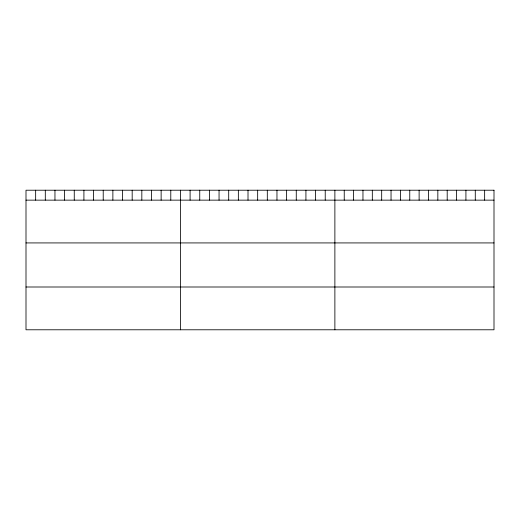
<?xml version="1.0" encoding="UTF-8"?>
<svg xmlns="http://www.w3.org/2000/svg" width="520" height="520" viewBox="0 0 520 520"><rect width="100%" height="100%" fill="white"/><g stroke="black" fill="none" stroke-linecap="round" stroke-linejoin="round"><path stroke-width="0.78" d="M26 200.142L494 200.142M26 242.925L494 242.925M26 287.001L494 287.001M484.64 190.216L484.64 200.142M475.28 190.216L475.28 200.142M465.92 190.216L465.92 200.142M456.56 190.216L456.56 200.142M447.2 190.216L447.2 200.142M437.84 190.216L437.84 200.142M428.48 190.216L428.48 200.142M419.12 190.216L419.12 200.142M409.76 190.216L409.76 200.142M400.4 190.216L400.4 200.142M391.04 190.216L391.04 200.142M381.68 190.216L381.68 200.142M372.32 190.216L372.32 200.142M362.96 190.216L362.96 200.142M353.6 190.216L353.6 200.142M344.24 190.216L344.24 200.142M334.88 190.216L334.88 329.784M325.228 190.216L325.228 200.142M315.575 190.216L315.575 200.142M305.923 190.216L305.923 200.142M296.27 190.216L296.27 200.142M286.618 190.216L286.618 200.142M276.965 190.216L276.965 200.142M267.312 190.216L267.312 200.142M257.66 190.216L257.66 200.142M248.008 190.216L248.008 200.142M238.355 190.216L238.355 200.142M228.703 190.216L228.703 200.142M219.05 190.216L219.05 200.142M209.397 190.216L209.397 200.142M199.745 190.216L199.745 200.142M190.093 190.216L190.093 200.142M180.44 190.216L180.44 329.784M170.787 190.216L170.787 200.142M161.135 190.216L161.135 200.142M151.483 190.216L151.483 200.142M141.83 190.216L141.83 200.142M132.178 190.216L132.178 200.142M122.525 190.216L122.525 200.142M112.873 190.216L112.873 200.142M103.22 190.216L103.22 200.142M93.567 190.216L93.567 200.142M83.915 190.216L83.915 200.142M74.263 190.216L74.263 200.142M64.61 190.216L64.61 200.142M54.958 190.216L54.958 200.142M45.305 190.216L45.305 200.142M35.653 190.216L35.653 200.142M494 190.216L26 190.216L26 329.784L494 329.784L494 190.216"/></g></svg>
